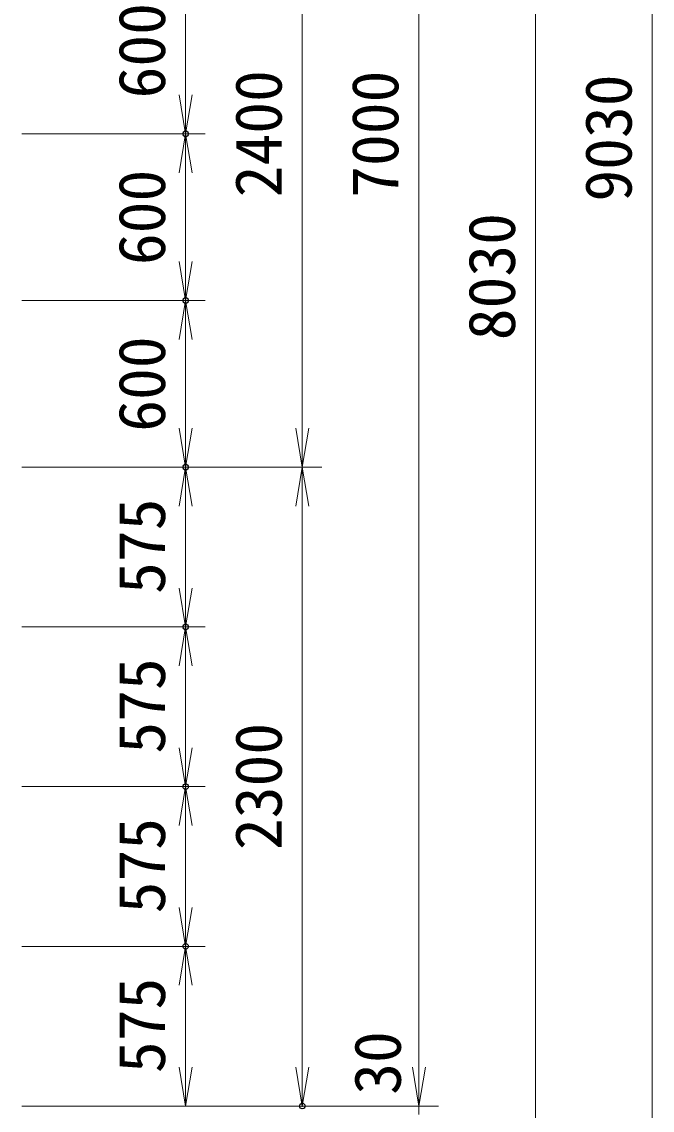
# Model space of a CAD drawing. Units: millimetres at full size. Extents: x -14700 to 14700, y -10395 to 10395.
# Drawn here: x -3752 to -1482, y -3617 to 301 of the extents above; entities that cross this region are included whole.
import ezdxf
from ezdxf.enums import TextEntityAlignment as Align

# ---------------------------------------------------------------- set-up
doc = ezdxf.new("R2010")
doc.units = ezdxf.units.MM
doc.header["$LTSCALE"] = 40
doc.header["$PDMODE"] = 32
doc.header["$PDSIZE"] = 20
doc.layers.add('0-2_D-STR-DIM', color=7, linetype='Continuous', lineweight=13)
doc.layers.add('0-6_0', color=7, linetype='Continuous', lineweight=18)
doc.layers.add('0-7_Defpoints', color=253, linetype='Continuous')
doc.styles.add('ＭＳ ゴシック', font='')
doc.styles.get('ＭＳ ゴシック').set_extended_font_data('MS Gothic')

# ---------------------------------------------------------------- blocks, each defined once
blk = doc.blocks.new('_Open')
at = {"layer": '0-6_0'}
blk.add_line((-40, 6.67), (0, 0), dxfattribs=at)
blk.add_lwpolyline([(-40, -6.67), (0, 0), (-40, 0)], dxfattribs=at)

msp = doc.modelspace()

# ---------------------------------------------------------------- linework, layer by layer
at = {"layer": '0-2_D-STR-DIM'}
for p, q in [((-1482.27, 4397.74), (-1482.27, -4632.26)), ((-2322.27, -3602.26), (-2322.27, 3397.74)), ((-1902.27, -4632.26), (-1902.27, 3397.74)), ((-2742.27, -1302.26), (-2742.27, 1097.74)), ((-3162.27, -102.26), (-3162.27, 497.74)), ((-3752.27, -102.26), (-3092.27, -102.26)), ((-3752.27, -102.26), (-3092.27, -102.26)), ((-3162.27, -702.26), (-3162.27, -102.26)), ((-3752.27, -702.26), (-3092.27, -702.26)), ((-3752.27, -702.26), (-3092.27, -702.26)), ((-3162.27, -1302.26), (-3162.27, -702.26)), ((-3752.27, -1302.26), (-3092.27, -1302.26)), ((-3752.27, -1302.26), (-3092.27, -1302.26)), ((-3752.26, -1302.26), (-2672.27, -1302.26)), ((-3752.26, -1302.26), (-2672.27, -1302.26)), ((-3162.27, -1877.26), (-3162.27, -1302.26)), ((-2742.27, -1302.26), (-2742.27, -3602.26)), ((-3752.27, -1877.26), (-3092.27, -1877.26)), ((-3752.27, -1877.26), (-3092.27, -1877.26)), ((-3162.27, -2452.26), (-3162.27, -1877.26)), ((-3752.27, -2452.26), (-3092.27, -2452.26)), ((-3752.27, -2452.26), (-3092.27, -2452.26)), ((-3162.27, -3027.26), (-3162.27, -2452.26)), ((-3752.27, -3027.26), (-3092.27, -3027.26)), ((-3752.27, -3027.26), (-3092.27, -3027.26)), ((-3162.27, -3602.26), (-3162.27, -3027.26)), ((-2322.27, -3462.26), (-2322.27, -3322.26)), ((-3752.27, -3602.26), (-3092.27, -3602.26)), ((-3752.27, -3602.26), (-2252.27, -3602.26)), ((-3752.27, -3602.26), (-2252.27, -3602.26)), ((-3752.27, -3602.26), (-2672.27, -3602.26)), ((-2322.27, -3602.26), (-2322.27, -3632.26))]:
    msp.add_line(p, q, dxfattribs=at)
at = {"layer": '0-7_Defpoints'}
for p in [(-3162.27, -102.26), (-3162.27, -702.26), (-3162.27, -1302.26), (-3162.27, -1877.26), (-3162.27, -2452.26), (-3162.27, -3027.26), (-2742.27, -3602.26)]:
    msp.add_point(p, dxfattribs=at)

# ---------------------------------------------------------------- block references
at = {"layer": '0-2_D-STR-DIM', "xscale": 3.5, "yscale": 3.5}
for p, rotation in [((-3162.27, -102.26), 270), ((-3162.27, -102.26), 90), ((-3162.27, -702.26), 270), ((-3162.27, -702.26), 90), ((-3162.27, -1302.26), 270), ((-2742.27, -1302.26), 270), ((-3162.27, -1302.26), 90), ((-2742.27, -1302.26), 90), ((-3162.27, -1877.26), 270), ((-3162.27, -1877.26), 90), ((-3162.27, -2452.26), 270), ((-3162.27, -2452.26), 90), ((-3162.27, -3027.26), 270), ((-3162.27, -3027.26), 90), ((-3162.27, -3602.26), 270), ((-2742.27, -3602.26), 270), ((-2322.27, -3602.26), 270), ((-2322.27, -3602.26), 270)]:
    msp.add_blockref('_Open', p, dxfattribs=dict(at, rotation=rotation))

# ---------------------------------------------------------------- texts
at = {"layer": '0-2_D-STR-DIM', "style": 'ＭＳ ゴシック'}
for s, p in [('600', (-3185.89, 25.31)), ('2400', (-2765.89, -330.7)), ('7000', (-2345.89, -332.45)), ('9030', (-1505.89, -346.14)), ('600', (-3185.89, -574.69)), ('8030', (-1925.89, -845.25)), ('600', (-3185.89, -1174.69)), ('575', (-3185.89, -1758.61)), ('575', (-3185.89, -2333.61)), ('2300', (-2765.89, -2680.7)), ('575', (-3185.89, -2908.61)), ('575', (-3185.89, -3483.61)), ('30', (-2337.07, -3561.63))]:
    msp.add_text(s, height=168.3, rotation=90, dxfattribs=at).set_placement(p, align=Align.BOTTOM_LEFT)

doc.saveas('drawing.dxf')
